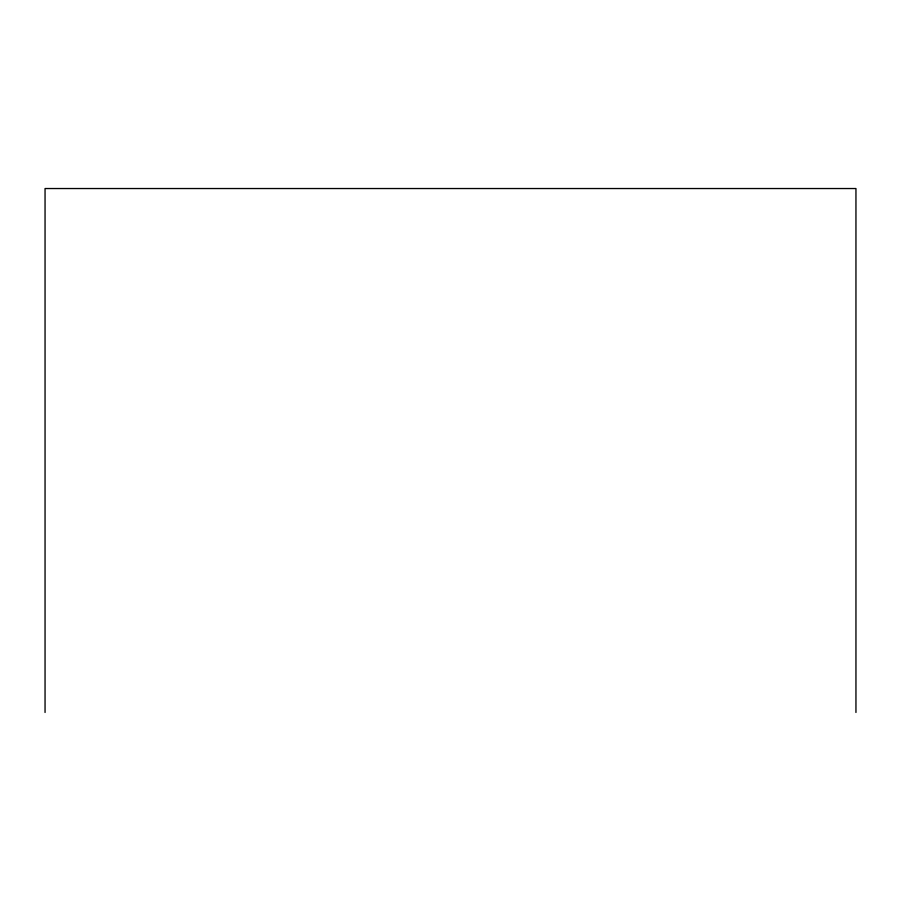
<?xml version="1.0" encoding="UTF-8"?>
<svg xmlns="http://www.w3.org/2000/svg" width="901" height="901" viewBox="0 0 901 901"><rect width="100%" height="100%" fill="white"/><g stroke="black" fill="none" stroke-linecap="round" stroke-linejoin="round"><path stroke-width="1.35" d="M855.95 712.466L855.95 188.534L45.05 188.534L45.05 712.466"/></g></svg>
